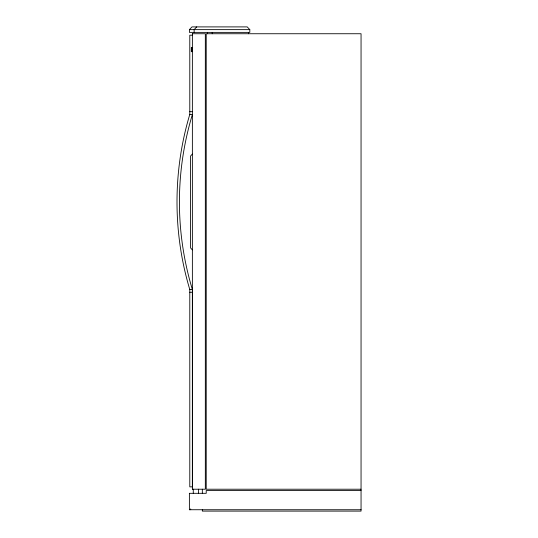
<?xml version="1.0" encoding="UTF-8"?>
<svg xmlns="http://www.w3.org/2000/svg" width="538" height="538" viewBox="0 0 538 538"><rect width="100%" height="100%" fill="white"/><g stroke="black" fill="none" stroke-linecap="round" stroke-linejoin="round"><path stroke-width="0.81" d="M189.786 289.518L189.786 486.863L192.375 486.863L192.375 289.518A301.926 301.926 0 0 1 192.409 114.446L189.786 114.439C172.745 171.151 172.745 232.806 189.786 289.518L192.375 289.518M189.41 29.637L191.999 26.9L247.218 26.9L249.807 29.637L249.807 32.374L189.41 32.374L189.41 29.637L249.807 29.637M196.726 26.9L194.137 29.637L194.137 32.374M192.375 154.103L190.566 156.02L190.566 247.937L192.375 249.854M192.355 33.739L205.328 33.739L205.328 489.217L192.355 489.217M192.375 35.199L189.786 35.199L189.786 114.439M192.375 47.431L191.34 47.431L191.34 51.661L192.375 51.661M191.34 47.492L192.375 47.485M191.34 48.992L192.375 48.992M191.34 49.435L192.375 49.435M189.786 111.702L192.375 111.702M189.786 292.255L192.375 292.255M361.052 489.217L206.222 489.217L206.222 33.739L361.052 33.739L361.052 511.1L202.335 511.1L202.335 509.735M361.052 490.582L206.222 490.582L206.222 493.319L189.336 493.319M189.336 509.735L361.052 509.735M248.516 32.374L248.516 33.739M212.261 32.374L212.261 33.739M207.513 32.374L207.513 33.739M202.335 489.217L202.335 493.319M198.455 489.217L198.448 493.319M193.276 489.217L193.276 493.319M192.375 33.739L192.375 489.217M191.965 48.198L191.965 51.043M190.687 508.914L190.687 509.735M189.389 493.319L189.389 509.735"/></g></svg>
